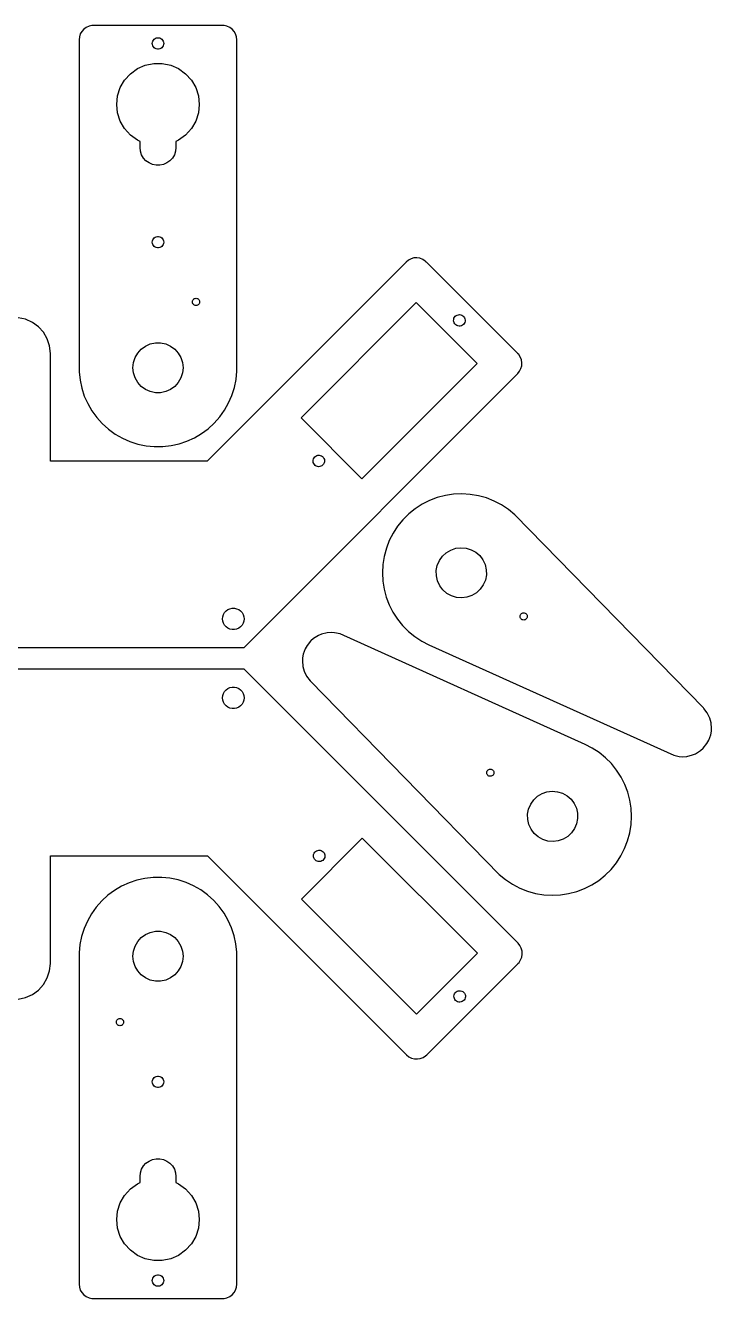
# Model space of a CAD drawing. Header units: metres. Extents: x -94 to 97, y -24 to 154.
# Drawn here: x 1.5 to 97.2, y -23.7 to 153.7 of the extents above; entities that cross this region are included whole.
import ezdxf

# ---------------------------------------------------------------- set-up
doc = ezdxf.new("R2010")
doc.units = ezdxf.units.M

msp = doc.modelspace()

# ---------------------------------------------------------------- linework, layer by layer
for p, q in [((9.38197, 152.876), (9.17291, 152.513)), ((9.66174, 153.186), (9.38197, 152.876)), ((10, 153.432), (9.66174, 153.186)), ((10.382, 153.602), (10, 153.432)), ((10.791, 153.689), (10.382, 153.602)), ((11, 153.689), (10.791, 153.689)), ((29, 153.7), (11, 153.7)), ((11, 153.7), (11, 153.689)), ((29, 153.689), (29, 153.7)), ((29.209, 153.689), (29, 153.689)), ((29.618, 153.602), (29.209, 153.689)), ((30, 153.432), (29.618, 153.602)), ((30.3383, 153.186), (30, 153.432)), ((30.618, 152.876), (30.3383, 153.186)), ((30.8271, 152.513), (30.618, 152.876)), ((9.04372, 152.116), (9, 151.7)), ((9, 151.7), (9.01508, 105.424)), ((9.17291, 152.513), (9.04372, 152.116)), ((19.2, 151.2), (19.2175, 151.366)), ((19.2175, 151.034), (19.2, 151.2)), ((19.2175, 151.366), (19.2692, 151.525)), ((19.2692, 150.875), (19.2175, 151.034)), ((19.2692, 151.525), (19.3528, 151.67)), ((19.3528, 150.73), (19.2692, 150.875)), ((19.3528, 151.67), (19.4647, 151.795)), ((19.4647, 151.795), (19.6, 151.893)), ((19.6, 151.893), (19.7528, 151.961)), ((19.7528, 151.961), (19.9164, 151.996)), ((19.9164, 151.996), (20.0836, 151.996)), ((20.0836, 151.996), (20.2472, 151.961)), ((20.2472, 151.961), (20.4, 151.893)), ((20.4, 151.893), (20.5353, 151.795)), ((20.5353, 151.795), (20.6472, 151.67)), ((20.6472, 151.67), (20.7308, 151.525)), ((20.7308, 150.875), (20.6472, 150.73)), ((20.7308, 151.525), (20.7825, 151.366)), ((20.7825, 151.034), (20.7308, 150.875)), ((20.7825, 151.366), (20.8, 151.2)), ((20.8, 151.2), (20.7825, 151.034)), ((30.9563, 152.116), (30.8271, 152.513)), ((31, 151.7), (30.9563, 152.116)), ((31, 106), (31, 151.7)), ((19.4647, 150.605), (19.3528, 150.73)), ((19.6, 150.507), (19.4647, 150.605)), ((19.7528, 150.439), (19.6, 150.507)), ((19.9164, 150.404), (19.7528, 150.439)), ((20.0836, 150.404), (19.9164, 150.404)), ((20.2472, 150.439), (20.0836, 150.404)), ((20.4, 150.507), (20.2472, 150.439)), ((20.5353, 150.605), (20.4, 150.507)), ((20.6472, 150.73), (20.5353, 150.605)), ((16.1525, 146.973), (17.125, 147.68)), ((17.125, 147.68), (18.2232, 148.169)), ((18.2232, 148.169), (19.399, 148.419)), ((19.399, 148.419), (20.601, 148.419)), ((20.601, 148.419), (21.7768, 148.169)), ((21.7768, 148.169), (22.875, 147.68)), ((22.875, 147.68), (23.8475, 146.973)), ((14.7471, 145.039), (15.3482, 146.08)), ((15.3482, 146.08), (16.1525, 146.973)), ((23.8475, 146.973), (24.6518, 146.08)), ((24.6518, 146.08), (25.2529, 145.039)), ((14.25, 142.7), (14.3757, 143.895)), ((14.3757, 143.895), (14.7471, 145.039)), ((25.2529, 145.039), (25.6243, 143.895)), ((25.6243, 143.895), (25.75, 142.7)), ((14.3757, 141.505), (14.25, 142.7)), ((25.75, 142.7), (25.6243, 141.505)), ((14.7471, 140.361), (14.3757, 141.505)), ((15.3482, 139.32), (14.7471, 140.361)), ((25.2529, 140.361), (24.6518, 139.32)), ((25.6243, 141.505), (25.2529, 140.361)), ((16.1525, 138.427), (15.3482, 139.32)), ((17.125, 137.72), (16.1525, 138.427)), ((23.8475, 138.427), (22.875, 137.72)), ((24.6518, 139.32), (23.8475, 138.427)), ((17.5, 137.553), (17.125, 137.72)), ((17.5, 136.7), (17.5, 137.553)), ((17.5546, 136.18), (17.5, 136.7)), ((22.5, 136.7), (22.4454, 136.18)), ((22.875, 137.72), (22.5, 137.553)), ((22.5, 137.553), (22.5, 136.7)), ((17.7161, 135.683), (17.5546, 136.18)), ((17.9775, 135.231), (17.7161, 135.683)), ((18.3272, 134.842), (17.9775, 135.231)), ((18.75, 134.535), (18.3272, 134.842)), ((21.6728, 134.842), (21.25, 134.535)), ((22.0225, 135.231), (21.6728, 134.842)), ((22.2839, 135.683), (22.0225, 135.231)), ((22.4454, 136.18), (22.2839, 135.683)), ((19.2275, 134.322), (18.75, 134.535)), ((19.7387, 134.214), (19.2275, 134.322)), ((20.2613, 134.214), (19.7387, 134.214)), ((20.7725, 134.322), (20.2613, 134.214)), ((21.25, 134.535), (20.7725, 134.322)), ((19.4647, 124.095), (19.6, 124.193)), ((19.6, 124.193), (19.7528, 124.261)), ((19.7528, 124.261), (19.9164, 124.296)), ((19.9164, 124.296), (20.0836, 124.296)), ((20.0836, 124.296), (20.2472, 124.261)), ((20.2472, 124.261), (20.4, 124.193)), ((20.4, 124.193), (20.5353, 124.095)), ((19.2, 123.5), (19.2175, 123.666)), ((19.2175, 123.334), (19.2, 123.5)), ((19.2175, 123.666), (19.2692, 123.825)), ((19.2692, 123.175), (19.2175, 123.334)), ((19.2692, 123.825), (19.3528, 123.97)), ((19.3528, 123.03), (19.2692, 123.175)), ((19.3528, 123.97), (19.4647, 124.095)), ((19.4647, 122.905), (19.3528, 123.03)), ((19.6, 122.807), (19.4647, 122.905)), ((19.7528, 122.739), (19.6, 122.807)), ((19.9164, 122.704), (19.7528, 122.739)), ((20.0836, 122.704), (19.9164, 122.704)), ((20.2472, 122.739), (20.0836, 122.704)), ((20.4, 122.807), (20.2472, 122.739)), ((20.5353, 122.905), (20.4, 122.807)), ((20.5353, 124.095), (20.6472, 123.97)), ((20.6472, 123.03), (20.5353, 122.905)), ((20.6472, 123.97), (20.7308, 123.825)), ((20.7308, 123.175), (20.6472, 123.03)), ((20.7308, 123.825), (20.7825, 123.666)), ((20.7825, 123.334), (20.7308, 123.175)), ((20.7825, 123.666), (20.8, 123.5)), ((20.8, 123.5), (20.7825, 123.334)), ((54.5858, 120.736), (26.85, 93)), ((54.9107, 120.999), (54.5858, 120.736)), ((55.2833, 121.189), (54.9107, 120.999)), ((55.6871, 121.297), (55.2833, 121.189)), ((56.1047, 121.319), (55.6871, 121.297)), ((56.5176, 121.253), (56.1047, 121.319)), ((56.908, 121.104), (56.5176, 121.253)), ((57.2586, 120.876), (56.908, 121.104)), ((57.4065, 120.728), (57.2586, 120.876)), ((57.4142, 120.736), (57.4065, 120.728)), ((70.1421, 108.008), (57.4142, 120.736)), ((24.8027, 115.232), (24.8245, 115.334)), ((24.8245, 115.334), (24.867, 115.43)), ((24.867, 115.43), (24.9284, 115.514)), ((24.9284, 115.514), (25.0061, 115.584)), ((25.0061, 115.584), (25.0966, 115.637)), ((25.0966, 115.637), (25.196, 115.669)), ((25.196, 115.669), (25.3, 115.68)), ((25.3, 115.68), (25.4039, 115.669)), ((25.4039, 115.669), (25.5034, 115.637)), ((25.5034, 115.637), (25.5939, 115.584)), ((25.5939, 115.584), (25.6716, 115.514)), ((25.6716, 115.514), (25.733, 115.43)), ((25.733, 115.43), (25.7755, 115.334)), ((25.7755, 115.334), (25.7973, 115.232)), ((24.8027, 115.128), (24.8027, 115.232)), ((24.8245, 115.025), (24.8027, 115.128)), ((24.867, 114.93), (24.8245, 115.025)), ((24.9284, 114.845), (24.867, 114.93)), ((25.0061, 114.775), (24.9284, 114.845)), ((25.0966, 114.723), (25.0061, 114.775)), ((25.196, 114.691), (25.0966, 114.723)), ((25.3, 114.68), (25.196, 114.691)), ((25.4039, 114.691), (25.3, 114.68)), ((25.5034, 114.723), (25.4039, 114.691)), ((25.5939, 114.775), (25.5034, 114.723)), ((25.6716, 114.845), (25.5939, 114.775)), ((25.733, 114.93), (25.6716, 114.845)), ((25.7755, 115.025), (25.733, 114.93)), ((25.7973, 115.128), (25.7755, 115.025)), ((25.7973, 115.232), (25.7973, 115.128)), ((39.9487, 99.0276), (56, 115.079)), ((56, 115.079), (64.4853, 106.594)), ((1.54509, 112.755), (0.52264, 112.973)), ((2.5, 112.33), (1.54509, 112.755)), ((3.34566, 111.716), (2.5, 112.33)), ((61.2115, 112.562), (61.2202, 112.729)), ((61.2377, 112.397), (61.2115, 112.562)), ((61.2202, 112.729), (61.2635, 112.891)), ((61.2976, 112.241), (61.2377, 112.397)), ((61.2635, 112.891), (61.3395, 113.04)), ((61.3887, 112.101), (61.2976, 112.241)), ((61.3395, 113.04), (61.4447, 113.17)), ((61.5069, 111.982), (61.3887, 112.101)), ((61.4447, 113.17), (61.5747, 113.275)), ((61.6472, 111.891), (61.5069, 111.982)), ((61.5747, 113.275), (61.7237, 113.351)), ((61.8033, 111.831), (61.6472, 111.891)), ((61.7237, 113.351), (61.8853, 113.394)), ((61.9685, 111.805), (61.8033, 111.831)), ((61.8853, 113.394), (62.0523, 113.403)), ((62.1355, 111.814), (61.9685, 111.805)), ((62.0523, 113.403), (62.2175, 113.377)), ((62.2971, 111.857), (62.1355, 111.814)), ((62.2175, 113.377), (62.3736, 113.317)), ((62.4461, 111.933), (62.2971, 111.857)), ((62.3736, 113.317), (62.5139, 113.226)), ((62.5761, 112.038), (62.4461, 111.933)), ((62.5139, 113.226), (62.6321, 113.108)), ((62.6813, 112.168), (62.5761, 112.038)), ((62.6321, 113.108), (62.7232, 112.967)), ((62.7573, 112.317), (62.6813, 112.168)), ((62.7232, 112.967), (62.7831, 112.811)), ((62.8006, 112.479), (62.7573, 112.317)), ((62.7831, 112.811), (62.8093, 112.646)), ((62.8093, 112.646), (62.8006, 112.479)), ((4.04509, 110.939), (3.34566, 111.716)), ((4.56773, 110.034), (4.04509, 110.939)), ((4.89075, 109.04), (4.56773, 110.034)), ((5, 108), (4.89075, 109.04)), ((17.1684, 108.057), (17.6581, 108.601)), ((17.6581, 108.601), (18.25, 109.031)), ((18.25, 109.031), (18.9184, 109.329)), ((18.9184, 109.329), (19.6342, 109.481)), ((19.6342, 109.481), (20.3658, 109.481)), ((20.3658, 109.481), (21.0816, 109.329)), ((21.0816, 109.329), (21.75, 109.031)), ((21.75, 109.031), (22.3419, 108.601)), ((22.3419, 108.601), (22.8316, 108.057)), ((5, 93), (5, 108)), ((16.5, 106), (16.5765, 106.728)), ((16.5765, 106.728), (16.8026, 107.424)), ((16.8026, 107.424), (17.1684, 108.057)), ((22.8316, 108.057), (23.1974, 107.424)), ((23.1974, 107.424), (23.4235, 106.728)), ((23.4235, 106.728), (23.5, 106)), ((64.4853, 106.594), (48.4339, 90.5423)), ((70.1344, 108), (70.1421, 108.008)), ((70.2822, 107.852), (70.1344, 108)), ((70.5099, 107.502), (70.2822, 107.852)), ((70.6598, 107.111), (70.5099, 107.502)), ((70.7252, 106.698), (70.6598, 107.111)), ((70.7033, 106.281), (70.7252, 106.698)), ((9.01508, 105.424), (9.13544, 104.279)), ((16.5765, 105.272), (16.5, 106)), ((16.8026, 104.576), (16.5765, 105.272)), ((23.4235, 105.272), (23.1974, 104.576)), ((23.5, 106), (23.4235, 105.272)), ((30.8792, 104.374), (30.9895, 105.52)), ((30.9895, 105.52), (31, 106)), ((32, 67.0373), (70.1421, 105.179)), ((70.1421, 105.179), (70.4053, 105.504)), ((70.4053, 105.504), (70.5951, 105.877)), ((70.5951, 105.877), (70.7033, 106.281)), ((9.13544, 104.279), (9.37482, 103.153)), ((9.37482, 103.153), (9.73062, 102.058)), ((17.1684, 103.943), (16.8026, 104.576)), ((17.6581, 103.399), (17.1684, 103.943)), ((18.25, 102.969), (17.6581, 103.399)), ((18.9184, 102.671), (18.25, 102.969)), ((21.75, 102.969), (21.0816, 102.671)), ((22.3419, 103.399), (21.75, 102.969)), ((22.8316, 103.943), (22.3419, 103.399)), ((23.1974, 104.576), (22.8316, 103.943)), ((30.3034, 102.148), (30.6496, 103.246)), ((30.6496, 103.246), (30.8792, 104.374)), ((9.73062, 102.058), (10.1989, 101.006)), ((19.6342, 102.519), (18.9184, 102.671)), ((20.3658, 102.519), (19.6342, 102.519)), ((21.0816, 102.671), (20.3658, 102.519)), ((29.8443, 101.092), (30.3034, 102.148)), ((10.1989, 101.006), (10.7746, 100.009)), ((10.7746, 100.009), (11.4514, 99.0775)), ((28.6087, 99.1523), (29.2773, 100.09)), ((29.2773, 100.09), (29.8443, 101.092)), ((11.4514, 99.0775), (12.2218, 98.2218)), ((12.2218, 98.2218), (13.0924, 97.4393)), ((26.9969, 97.5121), (27.8457, 98.29)), ((27.8457, 98.29), (28.6087, 99.1523)), ((48.4339, 90.5423), (39.9487, 99.0276)), ((13.0924, 97.4393), (14.0412, 96.7538)), ((14.0412, 96.7538), (15.0404, 96.1815)), ((15.0404, 96.1815), (16.0938, 95.7169)), ((24.0315, 95.7654), (25.0792, 96.2429)), ((25.0792, 96.2429), (26.0713, 96.8273)), ((26.0713, 96.8273), (26.9969, 97.5121)), ((16.0938, 95.7169), (17.1901, 95.3649)), ((17.1901, 95.3649), (18.3361, 95.1266)), ((18.3361, 95.1266), (19.4818, 95.0122)), ((19.4818, 95.0122), (20.6524, 95.0193)), ((20.6524, 95.0193), (21.8155, 95.1508)), ((21.8155, 95.1508), (22.9396, 95.4001)), ((22.9396, 95.4001), (24.0315, 95.7654)), ((26.85, 93), (5, 93)), ((41.6246, 92.9753), (41.6334, 93.1423)), ((41.6508, 92.8102), (41.6246, 92.9753)), ((41.6334, 93.1423), (41.6767, 93.3039)), ((41.7107, 92.654), (41.6508, 92.8102)), ((41.6767, 93.3039), (41.7526, 93.4529)), ((41.8018, 92.5137), (41.7107, 92.654)), ((41.7526, 93.4529), (41.8579, 93.5829)), ((41.9201, 92.3955), (41.8018, 92.5137)), ((41.8579, 93.5829), (41.9878, 93.6881)), ((42.0603, 92.3044), (41.9201, 92.3955)), ((41.9878, 93.6881), (42.1369, 93.7641)), ((42.2165, 92.2445), (42.0603, 92.3044)), ((42.1369, 93.7641), (42.2984, 93.8073)), ((42.2984, 93.8073), (42.4654, 93.8161)), ((42.4654, 93.8161), (42.6306, 93.7899)), ((42.7102, 92.2703), (42.5487, 92.2271)), ((42.6306, 93.7899), (42.7867, 93.73)), ((42.8593, 92.3463), (42.7102, 92.2703)), ((42.7867, 93.73), (42.927, 93.6389)), ((42.9892, 92.4515), (42.8593, 92.3463)), ((42.927, 93.6389), (43.0453, 93.5206)), ((43.0945, 92.5815), (42.9892, 92.4515)), ((43.0453, 93.5206), (43.1364, 93.3804)), ((43.1704, 92.7305), (43.0945, 92.5815)), ((43.1364, 93.3804), (43.1963, 93.2242)), ((43.2137, 92.8921), (43.1704, 92.7305)), ((43.1963, 93.2242), (43.2224, 93.0591)), ((43.2224, 93.0591), (43.2137, 92.8921)), ((42.3817, 92.2183), (42.2165, 92.2445)), ((42.5487, 92.2271), (42.3817, 92.2183)), ((56.8226, 86.9769), (55.8548, 86.3531)), ((57.8503, 87.496), (56.8226, 86.9769)), ((58.9267, 87.9049), (57.8503, 87.496)), ((60.0587, 88.2029), (58.9267, 87.9049)), ((61.1968, 88.3771), (60.0587, 88.2029)), ((62.3661, 88.4312), (61.1968, 88.3771)), ((63.5155, 88.3629), (62.3661, 88.4312)), ((64.6702, 88.1707), (63.5155, 88.3629)), ((65.7797, 87.863), (64.6702, 88.1707)), ((66.8684, 87.433), (65.7797, 87.863)), ((67.8888, 86.8996), (66.8684, 87.433)), ((54.9575, 85.6317), (54.1405, 84.8204)), ((55.8548, 86.3531), (54.9575, 85.6317)), ((68.8632, 86.251), (67.8888, 86.8996)), ((69.7491, 85.5155), (68.8632, 86.251)), ((96.036, 58.5993), (69.7491, 85.5155)), ((53.4014, 83.9126), (52.7727, 82.9481)), ((54.1405, 84.8204), (53.4014, 83.9126)), ((52.2482, 81.9231), (51.8336, 80.8489)), ((52.7727, 82.9481), (52.2482, 81.9231)), ((51.8336, 80.8489), (51.5297, 79.7185)), ((59.6478, 79.7276), (60.183, 80.2267)), ((60.183, 80.2267), (60.8102, 80.6035)), ((60.8102, 80.6035), (61.502, 80.8417)), ((61.502, 80.8417), (62.2283, 80.9309)), ((62.2283, 80.9309), (62.9572, 80.8671)), ((62.9572, 80.8671), (63.6569, 80.6532)), ((63.6569, 80.6532), (64.2968, 80.2985)), ((64.2968, 80.2985), (64.849, 79.8184)), ((51.3496, 78.5813), (51.2893, 77.4315)), ((51.5297, 79.7185), (51.3496, 78.5813)), ((58.8027, 77.7365), (58.9423, 78.4547)), ((58.9423, 78.4547), (59.2282, 79.1283)), ((59.2282, 79.1283), (59.6478, 79.7276)), ((64.849, 79.8184), (65.2894, 79.2341)), ((65.2894, 79.2341), (65.5986, 78.5709)), ((65.5986, 78.5709), (65.7632, 77.858)), ((51.2893, 77.4315), (51.3496, 76.2816)), ((58.8154, 77.0049), (58.8027, 77.7365)), ((58.98, 76.292), (58.8154, 77.0049)), ((59.2892, 75.6288), (58.98, 76.292)), ((65.6364, 76.4082), (65.3505, 75.7346)), ((65.776, 77.1264), (65.6364, 76.4082)), ((65.7632, 77.858), (65.776, 77.1264)), ((51.3496, 76.2816), (51.5257, 75.1632)), ((51.5257, 75.1632), (51.8218, 74.0505)), ((59.7296, 75.0445), (59.2892, 75.6288)), ((60.2818, 74.5644), (59.7296, 75.0445)), ((60.9218, 74.2097), (60.2818, 74.5644)), ((64.3957, 74.6362), (63.7685, 74.2594)), ((64.9308, 75.1353), (64.3957, 74.6362)), ((65.3505, 75.7346), (64.9308, 75.1353)), ((51.8218, 74.0505), (52.2325, 72.9749)), ((52.2325, 72.9749), (52.7535, 71.9481)), ((61.6215, 73.9958), (60.9218, 74.2097)), ((62.3504, 73.932), (61.6215, 73.9958)), ((63.0766, 74.0212), (62.3504, 73.932)), ((63.7685, 74.2594), (63.0766, 74.0212)), ((29, 71), (29.0328, 71.3119)), ((29.0328, 70.6881), (29, 71)), ((29.0328, 71.3119), (29.1297, 71.6101)), ((29.1297, 71.6101), (29.2865, 71.8817)), ((29.2865, 71.8817), (29.4963, 72.1147)), ((29.4963, 72.1147), (29.75, 72.299)), ((29.75, 72.299), (30.0365, 72.4266)), ((30.0365, 72.4266), (30.3432, 72.4918)), ((30.3432, 72.4918), (30.6568, 72.4918)), ((30.6568, 72.4918), (30.9635, 72.4266)), ((30.9635, 72.4266), (31.25, 72.299)), ((31.25, 72.299), (31.5037, 72.1147)), ((31.5037, 72.1147), (31.7135, 71.8817)), ((31.7135, 71.8817), (31.8703, 71.6101)), ((31.8703, 71.6101), (31.9672, 71.3119)), ((31.9672, 71.3119), (32, 71)), ((32, 71), (31.9672, 70.6881)), ((52.7535, 71.9481), (53.3789, 70.9814)), ((53.3789, 70.9814), (54.1019, 70.0853)), ((70.4742, 71.3951), (70.4942, 71.4977)), ((70.476, 71.2906), (70.4742, 71.3951)), ((70.4996, 71.1888), (70.476, 71.2906)), ((70.4942, 71.4977), (70.535, 71.5939)), ((70.5437, 71.094), (70.4996, 71.1888)), ((70.535, 71.5939), (70.595, 71.6796)), ((70.6066, 71.0106), (70.5437, 71.094)), ((70.595, 71.6796), (70.6714, 71.7509)), ((70.6855, 70.942), (70.6066, 71.0106)), ((70.6714, 71.7509), (70.761, 71.8047)), ((70.761, 71.8047), (70.8598, 71.8387)), ((70.8598, 71.8387), (70.9636, 71.8515)), ((70.9636, 71.8515), (71.0677, 71.8424)), ((71.0677, 71.8424), (71.1677, 71.8118)), ((71.1677, 71.8118), (71.2591, 71.7611)), ((71.2591, 71.7611), (71.338, 71.6925)), ((71.3497, 71.0235), (71.2732, 70.9523)), ((71.338, 71.6925), (71.4009, 71.6091)), ((71.4096, 71.1091), (71.3497, 71.0235)), ((71.4009, 71.6091), (71.4451, 71.5143)), ((71.4505, 71.2054), (71.4096, 71.1091)), ((71.4451, 71.5143), (71.4686, 71.4125)), ((71.4704, 71.308), (71.4505, 71.2054)), ((71.4686, 71.4125), (71.4704, 71.308)), ((29.1297, 70.3899), (29.0328, 70.6881)), ((29.2865, 70.1183), (29.1297, 70.3899)), ((29.4963, 69.8853), (29.2865, 70.1183)), ((29.75, 69.701), (29.4963, 69.8853)), ((30.0365, 69.5734), (29.75, 69.701)), ((30.3432, 69.5082), (30.0365, 69.5734)), ((30.6568, 69.5082), (30.3432, 69.5082)), ((30.9635, 69.5734), (30.6568, 69.5082)), ((31.25, 69.701), (30.9635, 69.5734)), ((31.5037, 69.8853), (31.25, 69.701)), ((31.7135, 70.1183), (31.5037, 69.8853)), ((31.8703, 70.3899), (31.7135, 70.1183)), ((31.9672, 70.6881), (31.8703, 70.3899)), ((54.1019, 70.0853), (54.9146, 69.2697)), ((54.9146, 69.2697), (55.8082, 68.5435)), ((70.777, 70.8913), (70.6855, 70.942)), ((70.8769, 70.8607), (70.777, 70.8913)), ((70.981, 70.8516), (70.8769, 70.8607)), ((71.0848, 70.8644), (70.981, 70.8516)), ((71.1836, 70.8984), (71.0848, 70.8644)), ((71.2732, 70.9523), (71.1836, 70.8984)), ((41.2833, 67.9189), (40.7776, 67.2883)), ((41.2974, 67.9332), (41.2833, 67.9189)), ((41.6787, 68.271), (41.2974, 67.9332)), ((42.3547, 68.696), (41.6787, 68.271)), ((42.7773, 68.8766), (42.3547, 68.696)), ((43.5615, 69.0728), (42.7773, 68.8766)), ((44.1794, 69.1139), (43.5615, 69.0728)), ((44.628, 69.0837), (44.1794, 69.1139)), ((45.4066, 68.9067), (44.628, 69.0837)), ((79.5439, 53.5158), (45.4066, 68.9067)), ((55.8082, 68.5435), (56.7727, 67.9148)), ((56.7727, 67.9148), (57.7627, 67.406)), ((-32, 67), (31.954, 67)), ((31.954, 67), (31.9584, 66.9957)), ((31.9584, 66.9957), (31.9627, 67)), ((31.9627, 67), (32, 67)), ((32, 67), (32, 67.0373)), ((40.2544, 66.0833), (40.1627, 65.5821)), ((40.5242, 66.8348), (40.2544, 66.0833)), ((40.7776, 67.2883), (40.5242, 66.8348)), ((57.7627, 67.406), (91.9, 52.0151)), ((32, 64), (-31.954, 64)), ((32.0084, 64.0043), (32, 63.996)), ((32, 63.996), (32, 64)), ((70.1921, 25.8206), (32.0084, 64.0043)), ((40.1627, 65.5821), (40.1358, 65.1833)), ((40.1358, 65.1833), (40.2018, 64.3876)), ((40.2018, 64.3876), (40.3779, 63.7422)), ((40.3779, 63.7422), (40.7252, 63.0232)), ((40.7252, 63.0232), (41.2084, 62.3876)), ((41.2084, 62.3876), (41.2705, 62.3225)), ((41.2705, 62.3225), (67.5575, 35.4063)), ((29.0328, 60.3119), (29.1297, 60.6101)), ((29.1297, 60.6101), (29.2865, 60.8817)), ((29.2865, 60.8817), (29.4963, 61.1147)), ((29.4963, 61.1147), (29.75, 61.299)), ((29.75, 61.299), (30.0365, 61.4266)), ((30.0365, 61.4266), (30.3432, 61.4918)), ((30.3432, 61.4918), (30.6568, 61.4918)), ((30.6568, 61.4918), (30.9635, 61.4266)), ((30.9635, 61.4266), (31.25, 61.299)), ((31.25, 61.299), (31.5037, 61.1147)), ((31.5037, 61.1147), (31.7135, 60.8817)), ((31.7135, 60.8817), (31.8703, 60.6101)), ((31.8703, 60.6101), (31.9672, 60.3119)), ((29, 60), (29.0328, 60.3119)), ((29.0328, 59.6881), (29, 60)), ((29.1297, 59.3899), (29.0328, 59.6881)), ((29.2865, 59.1183), (29.1297, 59.3899)), ((29.4963, 58.8853), (29.2865, 59.1183)), ((29.75, 58.701), (29.4963, 58.8853)), ((30.0365, 58.5734), (29.75, 58.701)), ((30.3432, 58.5082), (30.0365, 58.5734)), ((30.9635, 58.5734), (30.6568, 58.5082)), ((31.25, 58.701), (30.9635, 58.5734)), ((31.5037, 58.8853), (31.25, 58.701)), ((31.7135, 59.1183), (31.5037, 58.8853)), ((31.8703, 59.3899), (31.7135, 59.1183)), ((31.9672, 59.6881), (31.8703, 59.3899)), ((31.9672, 60.3119), (32, 60)), ((32, 60), (31.9672, 59.6881)), ((96.0981, 58.5342), (96.036, 58.5993)), ((30.6568, 58.5082), (30.3432, 58.5082)), ((96.5813, 57.8986), (96.0981, 58.5342)), ((96.9287, 57.1796), (96.5813, 57.8986)), ((97.1048, 56.5342), (96.9287, 57.1796)), ((97.0522, 54.8385), (97.1439, 55.3397)), ((97.1707, 55.7385), (97.1048, 56.5342)), ((97.1439, 55.3397), (97.1707, 55.7385)), ((80.5339, 53.007), (79.5439, 53.5158)), ((96.0233, 53.0029), (96.5289, 53.6335)), ((96.5289, 53.6335), (96.7824, 54.087)), ((96.7824, 54.087), (97.0522, 54.8385)), ((81.4984, 52.3782), (80.5339, 53.007)), ((82.3919, 51.6521), (81.4984, 52.3782)), ((83.2047, 50.8365), (82.3919, 51.6521)), ((91.9, 52.0151), (92.6786, 51.8381)), ((92.6786, 51.8381), (93.1272, 51.8079)), ((93.1272, 51.8079), (93.745, 51.849)), ((93.745, 51.849), (94.5293, 52.0452)), ((94.5293, 52.0452), (94.9519, 52.2258)), ((94.9519, 52.2258), (95.6278, 52.6508)), ((95.6278, 52.6508), (96.0092, 52.9886)), ((96.0092, 52.9886), (96.0233, 53.0029)), ((65.8361, 49.6138), (65.8561, 49.7164)), ((65.8561, 49.7164), (65.8969, 49.8127)), ((65.8969, 49.8127), (65.9569, 49.8983)), ((65.9569, 49.8983), (66.0333, 49.9695)), ((66.0333, 49.9695), (66.1229, 50.0234)), ((66.1229, 50.0234), (66.2218, 50.0574)), ((66.2218, 50.0574), (66.3255, 50.0702)), ((66.3255, 50.0702), (66.4296, 50.0611)), ((66.4296, 50.0611), (66.5296, 50.0305)), ((66.5296, 50.0305), (66.621, 49.9798)), ((66.621, 49.9798), (66.6999, 49.9112)), ((66.6999, 49.9112), (66.7628, 49.8278)), ((66.7628, 49.8278), (66.807, 49.733)), ((66.807, 49.733), (66.8305, 49.6312)), ((83.9277, 49.9404), (83.2047, 50.8365)), ((84.5531, 48.9737), (83.9277, 49.9404)), ((65.838, 49.5093), (65.8361, 49.6138)), ((65.8615, 49.4075), (65.838, 49.5093)), ((65.9057, 49.3127), (65.8615, 49.4075)), ((65.9686, 49.2292), (65.9057, 49.3127)), ((66.0474, 49.1607), (65.9686, 49.2292)), ((66.1389, 49.11), (66.0474, 49.1607)), ((66.2388, 49.0794), (66.1389, 49.11)), ((66.343, 49.0703), (66.2388, 49.0794)), ((66.4467, 49.0831), (66.343, 49.0703)), ((66.5455, 49.1171), (66.4467, 49.0831)), ((66.6351, 49.1709), (66.5455, 49.1171)), ((66.7116, 49.2422), (66.6351, 49.1709)), ((66.7715, 49.3278), (66.7116, 49.2422)), ((66.8124, 49.424), (66.7715, 49.3278)), ((66.8323, 49.5266), (66.8124, 49.424)), ((66.8305, 49.6312), (66.8323, 49.5266)), ((85.074, 47.9469), (84.5531, 48.9737)), ((85.4848, 46.8713), (85.074, 47.9469)), ((72.3758, 45.7865), (72.9109, 46.2856)), ((72.9109, 46.2856), (73.5381, 46.6624)), ((73.5381, 46.6624), (74.2299, 46.9006)), ((74.2299, 46.9006), (74.9562, 46.9898)), ((74.9562, 46.9898), (75.6851, 46.926)), ((75.6851, 46.926), (76.3848, 46.7121)), ((76.3848, 46.7121), (77.0248, 46.3574)), ((77.0248, 46.3574), (77.577, 45.8773)), ((85.7808, 45.7586), (85.4848, 46.8713)), ((71.5306, 43.7954), (71.6702, 44.5136)), ((71.6702, 44.5136), (71.9561, 45.1872)), ((71.9561, 45.1872), (72.3758, 45.7865)), ((77.577, 45.8773), (78.0173, 45.293)), ((78.0173, 45.293), (78.3265, 44.6298)), ((78.3265, 44.6298), (78.4911, 43.9169)), ((85.957, 44.6402), (85.7808, 45.7586)), ((86.0172, 43.4903), (85.957, 44.6402)), ((71.5433, 43.0638), (71.5306, 43.7954)), ((71.7079, 42.3508), (71.5433, 43.0638)), ((78.5039, 43.1853), (78.3643, 42.467)), ((78.4911, 43.9169), (78.5039, 43.1853)), ((85.957, 42.3405), (86.0172, 43.4903)), ((72.0172, 41.6877), (71.7079, 42.3508)), ((72.4575, 41.1033), (72.0172, 41.6877)), ((73.0097, 40.6233), (72.4575, 41.1033)), ((77.6587, 41.1941), (77.1236, 40.6951)), ((78.0784, 41.7935), (77.6587, 41.1941)), ((78.3643, 42.467), (78.0784, 41.7935)), ((85.4729, 40.0729), (85.7769, 41.2033)), ((85.7769, 41.2033), (85.957, 42.3405)), ((39.9987, 31.9724), (48.4839, 40.4577)), ((48.4839, 40.4577), (64.5353, 24.4064)), ((73.6497, 40.2686), (73.0097, 40.6233)), ((74.3494, 40.0546), (73.6497, 40.2686)), ((75.0783, 39.9909), (74.3494, 40.0546)), ((75.8046, 40.08), (75.0783, 39.9909)), ((76.4964, 40.3183), (75.8046, 40.08)), ((77.1236, 40.6951), (76.4964, 40.3183)), ((85.0584, 38.9987), (85.4729, 40.0729)), ((5, 23), (5, 38)), ((5, 38), (26.9, 38)), ((26.9, 38), (54.6358, 10.2642)), ((41.6746, 38.0247), (41.7008, 38.1898)), ((41.6834, 37.8577), (41.6746, 38.0247)), ((41.7267, 37.6961), (41.6834, 37.8577)), ((41.7008, 38.1898), (41.7607, 38.346)), ((41.8026, 37.5471), (41.7267, 37.6961)), ((41.7607, 38.346), (41.8518, 38.4863)), ((41.9079, 37.4171), (41.8026, 37.5471)), ((41.8518, 38.4863), (41.9701, 38.6045)), ((42.0378, 37.3119), (41.9079, 37.4171)), ((41.9701, 38.6045), (42.1104, 38.6956)), ((42.1869, 37.2359), (42.0378, 37.3119)), ((42.1104, 38.6956), (42.2665, 38.7555)), ((42.2665, 38.7555), (42.4317, 38.7817)), ((42.4317, 38.7817), (42.5987, 38.7729)), ((42.5987, 38.7729), (42.7602, 38.7297)), ((42.8367, 37.27), (42.6806, 37.2101)), ((42.7602, 38.7297), (42.9093, 38.6537)), ((42.977, 37.3611), (42.8367, 37.27)), ((42.9093, 38.6537), (43.0392, 38.5485)), ((43.0953, 37.4794), (42.977, 37.3611)), ((43.0392, 38.5485), (43.1445, 38.4185)), ((43.1864, 37.6196), (43.0953, 37.4794)), ((43.1445, 38.4185), (43.2204, 38.2695)), ((43.2463, 37.7758), (43.1864, 37.6196)), ((43.2204, 38.2695), (43.2637, 38.1079)), ((43.2724, 37.9409), (43.2463, 37.7758)), ((43.2637, 38.1079), (43.2724, 37.9409)), ((83.9051, 37.0092), (84.5339, 37.9737)), ((84.5339, 37.9737), (85.0584, 38.9987)), ((42.3484, 37.1927), (42.1869, 37.2359)), ((42.5154, 37.1839), (42.3484, 37.1927)), ((42.6806, 37.2101), (42.5154, 37.1839)), ((82.3491, 35.2901), (83.1661, 36.1014)), ((83.1661, 36.1014), (83.9051, 37.0092)), ((14.9208, 33.7571), (13.9287, 33.1727)), ((15.9685, 34.2346), (14.9208, 33.7571)), ((17.0604, 34.5999), (15.9685, 34.2346)), ((18.1845, 34.8491), (17.0604, 34.5999)), ((19.3476, 34.9806), (18.1845, 34.8491)), ((20.5182, 34.9878), (19.3476, 34.9806)), ((21.6639, 34.8734), (20.5182, 34.9878)), ((22.8099, 34.6351), (21.6639, 34.8734)), ((23.9062, 34.2831), (22.8099, 34.6351)), ((24.9596, 33.8184), (23.9062, 34.2831)), ((25.9588, 33.2462), (24.9596, 33.8184)), ((67.5575, 35.4063), (68.4434, 34.6708)), ((68.4434, 34.6708), (69.4178, 34.0222)), ((69.4178, 34.0222), (70.4381, 33.4888)), ((79.4562, 33.4258), (80.484, 33.9449)), ((80.484, 33.9449), (81.4518, 34.5686)), ((81.4518, 34.5686), (82.3491, 35.2901)), ((13.0031, 32.4879), (12.1543, 31.71)), ((13.9287, 33.1727), (13.0031, 32.4879)), ((26.9076, 32.5607), (25.9588, 33.2462)), ((27.7782, 31.7782), (26.9076, 32.5607)), ((56.05, 15.9211), (39.9987, 31.9724)), ((70.4381, 33.4888), (71.5269, 33.0588)), ((71.5269, 33.0588), (72.6364, 32.7511)), ((72.6364, 32.7511), (73.7911, 32.5589)), ((73.7911, 32.5589), (74.9404, 32.4906)), ((74.9404, 32.4906), (76.1098, 32.5447)), ((76.1098, 32.5447), (77.2479, 32.7189)), ((77.2479, 32.7189), (78.3799, 33.0169)), ((78.3799, 33.0169), (79.4562, 33.4258)), ((11.3913, 30.8477), (10.7227, 29.9103)), ((12.1543, 31.71), (11.3913, 30.8477)), ((28.5486, 30.9225), (27.7782, 31.7782)), ((29.2254, 29.991), (28.5486, 30.9225)), ((10.1557, 28.9082), (9.69661, 27.8523)), ((10.7227, 29.9103), (10.1557, 28.9082)), ((29.8011, 28.9939), (29.2254, 29.991)), ((30.2694, 27.942), (29.8011, 28.9939)), ((9.35039, 26.7542), (9.12083, 25.6259)), ((9.69661, 27.8523), (9.35039, 26.7542)), ((17.6581, 26.601), (18.25, 27.0311)), ((18.25, 27.0311), (18.9184, 27.3287)), ((18.9184, 27.3287), (19.6342, 27.4808)), ((19.6342, 27.4808), (20.3658, 27.4808)), ((20.3658, 27.4808), (21.0816, 27.3287)), ((21.0816, 27.3287), (21.75, 27.0311)), ((21.75, 27.0311), (22.3419, 26.601)), ((30.6252, 26.847), (30.2694, 27.942)), ((30.8646, 25.7208), (30.6252, 26.847)), ((9.12083, 25.6259), (9.01048, 24.4798)), ((16.5765, 24.7277), (16.8026, 25.4236)), ((16.8026, 25.4236), (17.1684, 26.0572)), ((17.1684, 26.0572), (17.6581, 26.601)), ((22.3419, 26.601), (22.8316, 26.0572)), ((22.8316, 26.0572), (23.1974, 25.4236)), ((23.1974, 25.4236), (23.4235, 24.7277)), ((30.9849, 24.5757), (30.8646, 25.7208)), ((70.4553, 25.4956), (70.1921, 25.8206)), ((70.6451, 25.1231), (70.4553, 25.4956)), ((70.7533, 24.7192), (70.6451, 25.1231)), ((9.01048, 24.4798), (9, 24)), ((9, 24), (9, -21.7)), ((16.5, 24), (16.5765, 24.7277)), ((16.5765, 23.2723), (16.5, 24)), ((16.8026, 22.5764), (16.5765, 23.2723)), ((23.4235, 23.2723), (23.1974, 22.5764)), ((23.4235, 24.7277), (23.5, 24)), ((23.5, 24), (23.4235, 23.2723)), ((31, -21.7), (30.9849, 24.5757)), ((64.5353, 24.4064), (56.05, 15.9211)), ((70.1844, 22.9999), (70.3322, 23.1477)), ((70.3322, 23.1477), (70.5599, 23.4984)), ((70.5599, 23.4984), (70.7098, 23.8887)), ((70.7098, 23.8887), (70.7752, 24.3017)), ((70.7752, 24.3017), (70.7533, 24.7192)), ((4.56772, 20.9663), (4.89073, 21.9604)), ((4.89073, 21.9604), (5, 23)), ((17.1684, 21.9428), (16.8026, 22.5764)), ((17.6581, 21.399), (17.1684, 21.9428)), ((18.25, 20.9689), (17.6581, 21.399)), ((22.3419, 21.399), (21.75, 20.9689)), ((22.8316, 21.9428), (22.3419, 21.399)), ((23.1974, 22.5764), (22.8316, 21.9428)), ((57.4642, 10.2642), (70.1921, 22.9921)), ((70.1921, 22.9921), (70.1844, 22.9999)), ((3.34564, 19.2843), (4.04507, 20.0611)), ((4.04507, 20.0611), (4.56772, 20.9663)), ((18.9184, 20.6713), (18.25, 20.9689)), ((19.6342, 20.5192), (18.9184, 20.6713)), ((20.3658, 20.5192), (19.6342, 20.5192)), ((21.0816, 20.6713), (20.3658, 20.5192)), ((21.75, 20.9689), (21.0816, 20.6713)), ((0.52264, 18.0274), (1.54507, 18.2447)), ((1.54507, 18.2447), (2.5, 18.6699)), ((2.5, 18.6699), (3.34564, 19.2843)), ((61.2615, 18.4378), (61.2877, 18.603)), ((61.2702, 18.2708), (61.2615, 18.4378)), ((61.3135, 18.1093), (61.2702, 18.2708)), ((61.2877, 18.603), (61.3476, 18.7591)), ((61.3895, 17.9602), (61.3135, 18.1093)), ((61.3476, 18.7591), (61.4387, 18.8994)), ((61.4947, 17.8303), (61.3895, 17.9602)), ((61.4387, 18.8994), (61.5569, 19.0177)), ((61.6247, 17.725), (61.4947, 17.8303)), ((61.5569, 19.0177), (61.6972, 19.1087)), ((61.6972, 19.1087), (61.8533, 19.1687)), ((61.8533, 19.1687), (62.0185, 19.1949)), ((62.0185, 19.1949), (62.1855, 19.1861)), ((62.1855, 19.1861), (62.3471, 19.1428)), ((62.3471, 19.1428), (62.4961, 19.0669)), ((62.5639, 17.7742), (62.4236, 17.6831)), ((62.4961, 19.0669), (62.6261, 18.9616)), ((62.6821, 17.8925), (62.5639, 17.7742)), ((62.6261, 18.9616), (62.7313, 18.8317)), ((62.7732, 18.0328), (62.6821, 17.8925)), ((62.7313, 18.8317), (62.8073, 18.6826)), ((62.8331, 18.1889), (62.7732, 18.0328)), ((62.8073, 18.6826), (62.8506, 18.5211)), ((62.8593, 18.3541), (62.8331, 18.1889)), ((62.8506, 18.5211), (62.8593, 18.3541)), ((61.7737, 17.6491), (61.6247, 17.725)), ((61.9353, 17.6058), (61.7737, 17.6491)), ((62.1023, 17.597), (61.9353, 17.6058)), ((62.2675, 17.6232), (62.1023, 17.597)), ((62.4236, 17.6831), (62.2675, 17.6232)), ((14.2027, 14.8724), (14.2245, 14.9746)), ((14.2027, 14.7679), (14.2027, 14.8724)), ((14.2245, 14.6656), (14.2027, 14.7679)), ((14.2245, 14.9746), (14.267, 15.0701)), ((14.267, 14.5701), (14.2245, 14.6656)), ((14.267, 15.0701), (14.3284, 15.1547)), ((14.3284, 14.4856), (14.267, 14.5701)), ((14.3284, 15.1547), (14.4061, 15.2246)), ((14.4061, 14.4156), (14.3284, 14.4856)), ((14.4061, 15.2246), (14.4966, 15.2769)), ((14.4966, 14.3634), (14.4061, 14.4156)), ((14.4966, 15.2769), (14.5961, 15.3092)), ((14.5961, 14.3311), (14.4966, 14.3634)), ((14.5961, 15.3092), (14.7, 15.3201)), ((14.7, 14.3201), (14.5961, 14.3311)), ((14.7, 15.3201), (14.804, 15.3092)), ((14.804, 14.3311), (14.7, 14.3201)), ((14.804, 15.3092), (14.9034, 15.2769)), ((14.9034, 14.3634), (14.804, 14.3311)), ((14.9034, 15.2769), (14.9939, 15.2246)), ((14.9939, 14.4156), (14.9034, 14.3634)), ((14.9939, 15.2246), (15.0716, 15.1547)), ((15.0716, 14.4856), (14.9939, 14.4156)), ((15.0716, 15.1547), (15.133, 15.0701)), ((15.133, 14.5701), (15.0716, 14.4856)), ((15.133, 15.0701), (15.1755, 14.9746)), ((15.1755, 14.6656), (15.133, 14.5701)), ((15.1755, 14.9746), (15.1973, 14.8724)), ((15.1973, 14.7679), (15.1755, 14.6656)), ((15.1973, 14.8724), (15.1973, 14.7679)), ((54.6358, 10.2642), (54.9607, 10.0011)), ((54.9607, 10.0011), (55.3333, 9.81128)), ((55.3333, 9.81128), (55.7371, 9.70306)), ((55.7371, 9.70306), (56.1547, 9.68118)), ((56.1547, 9.68118), (56.5676, 9.74658)), ((56.5676, 9.74658), (56.958, 9.89642)), ((56.958, 9.89642), (57.3086, 10.1241)), ((57.3086, 10.1241), (57.4565, 10.272)), ((57.4565, 10.272), (57.4642, 10.2642)), ((19.4647, 7.09453), (19.6, 7.19283)), ((19.6, 7.19283), (19.7528, 7.26085)), ((19.7528, 7.26085), (19.9164, 7.29562)), ((19.9164, 7.29562), (20.0836, 7.29562)), ((20.0836, 7.29562), (20.2472, 7.26085)), ((20.2472, 7.26085), (20.4, 7.19283)), ((20.4, 7.19283), (20.5353, 7.09453)), ((19.2, 6.5), (19.2175, 6.66634)), ((19.2175, 6.33368), (19.2, 6.5)), ((19.2175, 6.66634), (19.2692, 6.82539)), ((19.2692, 6.17462), (19.2175, 6.33368)), ((19.2692, 6.82539), (19.3528, 6.97023)), ((19.3528, 6.02979), (19.2692, 6.17462)), ((19.3528, 6.97023), (19.4647, 7.09453)), ((19.4647, 5.90549), (19.3528, 6.02979)), ((19.6, 5.80719), (19.4647, 5.90549)), ((19.7528, 5.73917), (19.6, 5.80719)), ((19.9164, 5.70439), (19.7528, 5.73917)), ((20.0836, 5.70439), (19.9164, 5.70439)), ((20.2472, 5.73917), (20.0836, 5.70439)), ((20.4, 5.80719), (20.2472, 5.73917)), ((20.5353, 5.90549), (20.4, 5.80719)), ((20.5353, 7.09453), (20.6472, 6.97023)), ((20.6472, 6.02979), (20.5353, 5.90549)), ((20.6472, 6.97023), (20.7308, 6.82539)), ((20.7308, 6.17462), (20.6472, 6.02979)), ((20.7308, 6.82539), (20.7825, 6.66634)), ((20.7825, 6.33368), (20.7308, 6.17462)), ((20.7825, 6.66634), (20.8, 6.5)), ((20.8, 6.5), (20.7825, 6.33368)), ((17.7161, -5.68315), (17.9775, -5.23053)), ((17.9775, -5.23053), (18.3272, -4.84213)), ((18.3272, -4.84213), (18.75, -4.53493)), ((18.75, -4.53493), (19.2275, -4.32236)), ((19.2275, -4.32236), (19.7387, -4.21368)), ((19.7387, -4.21368), (20.2613, -4.21368)), ((20.2613, -4.21368), (20.7725, -4.32236)), ((20.7725, -4.32236), (21.25, -4.53493)), ((21.25, -4.53493), (21.6728, -4.84213)), ((21.6728, -4.84213), (22.0225, -5.23053)), ((22.0225, -5.23053), (22.2839, -5.68315)), ((17.5, -6.7), (17.5546, -6.18022)), ((17.5, -7.55339), (17.5, -6.7)), ((17.5546, -6.18022), (17.7161, -5.68315)), ((22.2839, -5.68315), (22.4454, -6.18022)), ((22.4454, -6.18022), (22.5, -6.7)), ((22.5, -6.7), (22.5, -7.55339)), ((15.3482, -9.32024), (16.1525, -8.42691)), ((16.1525, -8.42691), (17.125, -7.72035)), ((17.125, -7.72035), (17.5, -7.55339)), ((22.5, -7.55339), (22.875, -7.72035)), ((22.875, -7.72035), (23.8475, -8.42691)), ((23.8475, -8.42691), (24.6518, -9.32024)), ((14.3757, -11.5045), (14.7471, -10.3613)), ((14.7471, -10.3613), (15.3482, -9.32024)), ((24.6518, -9.32024), (25.2529, -10.3613)), ((25.2529, -10.3613), (25.6243, -11.5045)), ((14.25, -12.7), (14.3757, -11.5045)), ((25.6243, -11.5045), (25.75, -12.7)), ((14.3757, -13.8955), (14.25, -12.7)), ((14.7471, -15.0387), (14.3757, -13.8955)), ((25.6243, -13.8955), (25.2529, -15.0387)), ((25.75, -12.7), (25.6243, -13.8955)), ((15.3482, -16.0798), (14.7471, -15.0387)), ((25.2529, -15.0387), (24.6518, -16.0798)), ((16.1525, -16.9731), (15.3482, -16.0798)), ((17.125, -17.6796), (16.1525, -16.9731)), ((18.2232, -18.1686), (17.125, -17.6796)), ((22.875, -17.6796), (21.7768, -18.1686)), ((23.8475, -16.9731), (22.875, -17.6796)), ((24.6518, -16.0798), (23.8475, -16.9731)), ((19.399, -18.4185), (18.2232, -18.1686)), ((20.601, -18.4185), (19.399, -18.4185)), ((21.7768, -18.1686), (20.601, -18.4185)), ((19.2, -21.2), (19.2175, -21.0337)), ((19.2175, -21.3663), (19.2, -21.2)), ((19.2175, -21.0337), (19.2692, -20.8746)), ((19.2692, -20.8746), (19.3528, -20.7298)), ((19.3528, -20.7298), (19.4647, -20.6055)), ((19.4647, -20.6055), (19.6, -20.5072)), ((19.6, -20.5072), (19.7528, -20.4391)), ((19.7528, -20.4391), (19.9164, -20.4044)), ((19.9164, -20.4044), (20.0836, -20.4044)), ((20.0836, -20.4044), (20.2472, -20.4391)), ((20.2472, -20.4391), (20.4, -20.5072)), ((20.4, -20.5072), (20.5353, -20.6055)), ((20.5353, -20.6055), (20.6472, -20.7298)), ((20.6472, -20.7298), (20.7308, -20.8746)), ((20.7308, -20.8746), (20.7825, -21.0337)), ((20.7825, -21.0337), (20.8, -21.2)), ((20.8, -21.2), (20.7825, -21.3663)), ((9, -21.7), (9.04372, -22.1158)), ((9.04372, -22.1158), (9.17291, -22.5135)), ((9.17291, -22.5135), (9.38197, -22.8756)), ((9.38197, -22.8756), (9.66174, -23.1863)), ((19.2692, -21.5254), (19.2175, -21.3663)), ((19.3528, -21.6702), (19.2692, -21.5254)), ((19.4647, -21.7945), (19.3528, -21.6702)), ((19.6, -21.8928), (19.4647, -21.7945)), ((19.7528, -21.9608), (19.6, -21.8928)), ((19.9164, -21.9956), (19.7528, -21.9608)), ((20.0836, -21.9956), (19.9164, -21.9956)), ((20.2472, -21.9608), (20.0836, -21.9956)), ((20.4, -21.8928), (20.2472, -21.9608)), ((20.5353, -21.7945), (20.4, -21.8928)), ((20.6472, -21.6702), (20.5353, -21.7945)), ((20.7308, -21.5254), (20.6472, -21.6702)), ((20.7825, -21.3663), (20.7308, -21.5254)), ((30.3383, -23.1863), (30.618, -22.8756)), ((30.618, -22.8756), (30.8271, -22.5135)), ((30.8271, -22.5135), (30.9563, -22.1158)), ((30.9563, -22.1158), (31, -21.7)), ((9.66174, -23.1863), (10, -23.432)), ((10, -23.432), (10.382, -23.6021)), ((10.382, -23.6021), (10.791, -23.689)), ((10.791, -23.689), (11, -23.689)), ((11, -23.689), (11, -23.7)), ((11, -23.7), (29, -23.7)), ((29, -23.689), (29.209, -23.689)), ((29, -23.7), (29, -23.689)), ((29.209, -23.689), (29.618, -23.6021)), ((29.618, -23.6021), (30, -23.432)), ((30, -23.432), (30.3383, -23.1863))]:
    msp.add_line(p, q)

doc.saveas('drawing.dxf')
